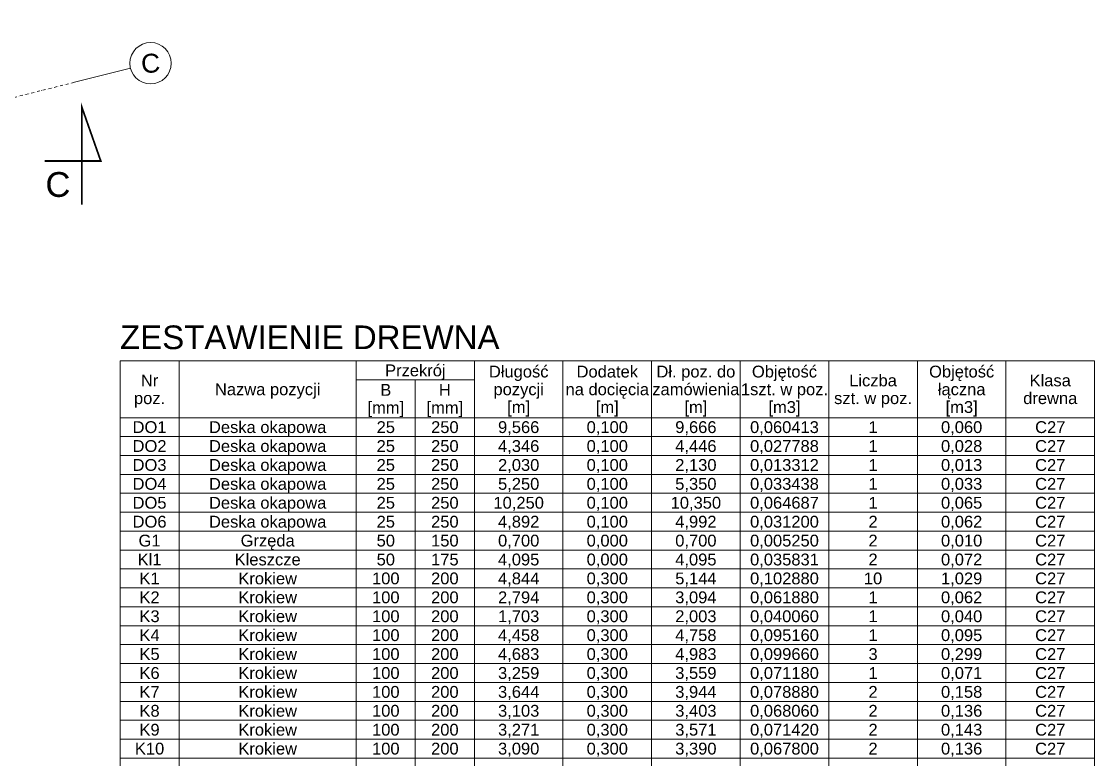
# Model space of a CAD drawing. Header units: millimetres. Extents: x 647 to 146539, y -131215 to 59.
# Drawn here: x 20285 to 29369, y -112697 to -106452 of the extents above; entities that cross this region are included whole.
import ezdxf
from ezdxf.enums import TextEntityAlignment as Align

# ---------------------------------------------------------------- set-up
doc = ezdxf.new("R2010")
doc.units = ezdxf.units.MM
doc.linetypes.add('DASHDOT', pattern=[1, 0.5, -0.25, 0, -0.25])
doc.layers.get('Defpoints').update_dxf_attribs({"color": 2, "lineweight": 50})
for name, color, linetype, lineweight in [('e-cad_cienkie', 4, 'Continuous', 9), ('e-cad_opisy', 2, 'Continuous', 18), ('G-Bloki', 221, 'Continuous', 5), ('G-Cienka', 4, 'Continuous', 9), ('G-Opisy', 2, 'Continuous', 18), ('G-Osie', 6, 'DASHDOT', 9), ('G-Wymiary', 4, 'Continuous', 9)]:
    doc.layers.add(name, color=color, linetype=linetype, lineweight=lineweight)
doc.styles.add('Arial-GG', font='arial.ttf')
doc.styles.add('e-cad_1', font='arial.ttf')
doc.dimstyles.new('W-1 do 50-GG mm', dxfattribs={"dimscale": 50, "dimtxt": 2, "dimasz": 1.8, "dimexe": 1.5, "dimexo": 0, "dimgap": 0.6, "dimtad": 1, "dimdec": 1, "dimrnd": 1, "dimtxsty": 'Arial-GG', "dimblk": 'OBLIQUE', "dimcen": 0, "dimdle": 1, "dimclrd": 4, "dimclre": 4, "dimclrt": 7, "dimadec": 1, "dimazin": 0, "dimtfac": 1, "dimtdec": 1, "dimtix": 1, "dimtmove": 0, "dimatfit": 2, "dimfxl": 1.5, "dimfxlon": 1, "dimlwd": -1, "dimlwe": -1, "dimarcsym": 0})

# ---------------------------------------------------------------- blocks, each defined once
blk = doc.blocks.new('*U123')
at = {"layer": 'G-Cienka', "ltscale": 0.8}
blk.add_lwpolyline([(475.6, 118.9), (0, 0)], dxfattribs=at)
blk.add_circle((645.4, 161.3), 175, dxfattribs=at)
at = {"layer": 'G-Opisy', "ltscale": 0.8, "style": 'Arial-GG'}
blk.add_attdef('OS', text='', height=160, rotation=3.33716, dxfattribs=at).set_placement((645.4, 161.3), align=Align.MIDDLE_CENTER)
blk = doc.blocks.new('_Oblique')
at = {"color": 0, "linetype": 'ByBlock', "lineweight": -2}
blk.add_line((-0.5, -0.5), (0.5, 0.5), dxfattribs=at)
blk = doc.blocks.new('*D417')
at = {"layer": 'Defpoints', "color": 0, "ltscale": 2, "transparency": 16777216}
for p in [(11007.5, -100673.1), (20732.5, -106966.9), (10720.7, -109633.3), (9282.5, -109829.4), (11007.5, -111270.5)]:
    blk.add_point(p, dxfattribs=at)
at = {"layer": 'G-Wymiary', "color": 4, "ltscale": 2, "transparency": 16777216}
blk.add_arc((11007.5, -109398.1), 370.9, 194.03624, 270, dxfattribs=at)
at = {"layer": 'G-Wymiary', "color": 4, "ltscale": 2, "transparency": 16777216, "xscale": 90, "yscale": 90, "zscale": 90, "rotation": 104.0362434679265}
blk.add_blockref('_Oblique', (10647.7, -109488.1), dxfattribs=at)
at = {"layer": 'G-Wymiary', "color": 4, "ltscale": 2, "transparency": 16777216, "xscale": 90, "yscale": 90, "zscale": 90}
blk.add_blockref('_Oblique', (11007.5, -109769), dxfattribs=at)
at = {"layer": 'G-Wymiary', "color": 7, "ltscale": 2, "transparency": 16777216, "insert": (10834.7, -109619.4), "char_height": 100, "attachment_point": 5, "rotation": 322.01812, "style": 'Arial-GG'}
blk.add_mtext('76,0°', dxfattribs=at)
blk = doc.blocks.new('*D418')
at = {"layer": 'Defpoints', "color": 0, "ltscale": 2, "transparency": 16777216}
for p in [(19007.5, -100673.1), (20732.5, -106966.9), (18424.9, -107875.9), (9282.5, -109829.4), (19007.5, -111270.5)]:
    blk.add_point(p, dxfattribs=at)
at = {"layer": 'G-Wymiary', "color": 4, "ltscale": 2, "transparency": 16777216}
blk.add_arc((19007.5, -107398.1), 753.4, 194.03624, 270, dxfattribs=at)
at = {"layer": 'G-Wymiary', "color": 4, "ltscale": 2, "transparency": 16777216, "xscale": 90, "yscale": 90, "zscale": 90}
for p, rotation in [((18276.5, -107580.9), 104.0362434679266), ((19007.5, -108151.6), 359.9999999999999)]:
    blk.add_blockref('_Oblique', p, dxfattribs=dict(at, rotation=rotation))
at = {"layer": 'G-Wymiary', "color": 7, "ltscale": 2, "transparency": 16777216, "insert": (18599.2, -107921), "char_height": 100, "attachment_point": 5, "rotation": 322.01812, "style": 'Arial-GG'}
blk.add_mtext('76,0°', dxfattribs=at)
blk = doc.blocks.new('*U116')
at = {"layer": 'G-Opisy', "const_width": 15}
blk.add_lwpolyline([(0, -369.1), (0, 456.7), (160.8, 0), (-313, 0)], dxfattribs=at)
at = {"layer": 'G-Opisy', "style": 'Arial-GG'}
blk.add_attdef('OZNACZENIE_PRZEKROJU', text='', height=210, dxfattribs=at).set_placement((-201.9, -198.3, -15), align=Align.MIDDLE_CENTER)

msp = doc.modelspace()

# ---------------------------------------------------------------- linework, layer by layer
at = {"layer": 'e-cad_cienkie', "ltscale": 2}
for points in [[(21119.16, -109804.23), (21619.16, -109804.23), (21619.16, -109324.23), (21119.16, -109324.23)], [(21619.16, -109804.23), (23119.16, -109804.23), (23119.16, -109324.23), (21619.16, -109324.23)], [(23119.16, -109484.23), (24119.16, -109484.23), (24119.16, -109324.23), (23119.16, -109324.23)], [(24119.16, -109804.23), (24869.16, -109804.23), (24869.16, -109324.23), (24119.16, -109324.23)], [(24869.16, -109804.23), (25619.16, -109804.23), (25619.16, -109324.23), (24869.16, -109324.23)], [(25619.16, -109804.23), (26369.16, -109804.23), (26369.16, -109324.23), (25619.16, -109324.23)], [(26369.16, -109804.23), (27119.16, -109804.23), (27119.16, -109324.23), (26369.16, -109324.23)], [(27119.16, -109804.23), (27869.16, -109804.23), (27869.16, -109324.23), (27119.16, -109324.23)], [(27869.16, -109804.23), (28619.16, -109804.23), (28619.16, -109324.23), (27869.16, -109324.23)], [(28619.16, -109804.23), (29369.16, -109804.23), (29369.16, -109324.23), (28619.16, -109324.23)], [(23119.16, -109804.23), (23619.16, -109804.23), (23619.16, -109484.23), (23119.16, -109484.23)], [(23619.16, -109804.23), (24119.16, -109804.23), (24119.16, -109484.23), (23619.16, -109484.23)], [(21119.16, -109964.23), (21619.16, -109964.23), (21619.16, -109804.23), (21119.16, -109804.23)], [(21619.16, -109964.23), (23119.16, -109964.23), (23119.16, -109804.23), (21619.16, -109804.23)], [(23119.16, -109964.23), (23619.16, -109964.23), (23619.16, -109804.23), (23119.16, -109804.23)], [(23619.16, -109964.23), (24119.16, -109964.23), (24119.16, -109804.23), (23619.16, -109804.23)], [(24119.16, -109964.23), (24869.16, -109964.23), (24869.16, -109804.23), (24119.16, -109804.23)], [(24869.16, -109964.23), (25619.16, -109964.23), (25619.16, -109804.23), (24869.16, -109804.23)], [(25619.16, -109964.23), (26369.16, -109964.23), (26369.16, -109804.23), (25619.16, -109804.23)], [(26369.16, -109964.23), (27119.16, -109964.23), (27119.16, -109804.23), (26369.16, -109804.23)], [(27119.16, -109964.23), (27869.16, -109964.23), (27869.16, -109804.23), (27119.16, -109804.23)], [(27869.16, -109964.23), (28619.16, -109964.23), (28619.16, -109804.23), (27869.16, -109804.23)], [(28619.16, -109964.23), (29369.16, -109964.23), (29369.16, -109804.23), (28619.16, -109804.23)], [(21119.16, -110124.23), (21619.16, -110124.23), (21619.16, -109964.23), (21119.16, -109964.23)], [(21619.16, -110124.23), (23119.16, -110124.23), (23119.16, -109964.23), (21619.16, -109964.23)], [(23119.16, -110124.23), (23619.16, -110124.23), (23619.16, -109964.23), (23119.16, -109964.23)], [(23619.16, -110124.23), (24119.16, -110124.23), (24119.16, -109964.23), (23619.16, -109964.23)], [(24119.16, -110124.23), (24869.16, -110124.23), (24869.16, -109964.23), (24119.16, -109964.23)], [(24869.16, -110124.23), (25619.16, -110124.23), (25619.16, -109964.23), (24869.16, -109964.23)], [(25619.16, -110124.23), (26369.16, -110124.23), (26369.16, -109964.23), (25619.16, -109964.23)], [(26369.16, -110124.23), (27119.16, -110124.23), (27119.16, -109964.23), (26369.16, -109964.23)], [(27119.16, -110124.23), (27869.16, -110124.23), (27869.16, -109964.23), (27119.16, -109964.23)], [(27869.16, -110124.23), (28619.16, -110124.23), (28619.16, -109964.23), (27869.16, -109964.23)], [(28619.16, -110124.23), (29369.16, -110124.23), (29369.16, -109964.23), (28619.16, -109964.23)], [(21119.16, -110284.23), (21619.16, -110284.23), (21619.16, -110124.23), (21119.16, -110124.23)], [(21619.16, -110284.23), (23119.16, -110284.23), (23119.16, -110124.23), (21619.16, -110124.23)], [(23119.16, -110284.23), (23619.16, -110284.23), (23619.16, -110124.23), (23119.16, -110124.23)], [(23619.16, -110284.23), (24119.16, -110284.23), (24119.16, -110124.23), (23619.16, -110124.23)], [(24119.16, -110284.23), (24869.16, -110284.23), (24869.16, -110124.23), (24119.16, -110124.23)], [(24869.16, -110284.23), (25619.16, -110284.23), (25619.16, -110124.23), (24869.16, -110124.23)], [(25619.16, -110284.23), (26369.16, -110284.23), (26369.16, -110124.23), (25619.16, -110124.23)], [(26369.16, -110284.23), (27119.16, -110284.23), (27119.16, -110124.23), (26369.16, -110124.23)], [(27119.16, -110284.23), (27869.16, -110284.23), (27869.16, -110124.23), (27119.16, -110124.23)], [(27869.16, -110284.23), (28619.16, -110284.23), (28619.16, -110124.23), (27869.16, -110124.23)], [(28619.16, -110284.23), (29369.16, -110284.23), (29369.16, -110124.23), (28619.16, -110124.23)], [(21119.16, -110444.23), (21619.16, -110444.23), (21619.16, -110284.23), (21119.16, -110284.23)], [(21619.16, -110444.23), (23119.16, -110444.23), (23119.16, -110284.23), (21619.16, -110284.23)], [(23119.16, -110444.23), (23619.16, -110444.23), (23619.16, -110284.23), (23119.16, -110284.23)], [(23619.16, -110444.23), (24119.16, -110444.23), (24119.16, -110284.23), (23619.16, -110284.23)], [(24119.16, -110444.23), (24869.16, -110444.23), (24869.16, -110284.23), (24119.16, -110284.23)], [(24869.16, -110444.23), (25619.16, -110444.23), (25619.16, -110284.23), (24869.16, -110284.23)], [(25619.16, -110444.23), (26369.16, -110444.23), (26369.16, -110284.23), (25619.16, -110284.23)], [(26369.16, -110444.23), (27119.16, -110444.23), (27119.16, -110284.23), (26369.16, -110284.23)], [(27119.16, -110444.23), (27869.16, -110444.23), (27869.16, -110284.23), (27119.16, -110284.23)], [(27869.16, -110444.23), (28619.16, -110444.23), (28619.16, -110284.23), (27869.16, -110284.23)], [(28619.16, -110444.23), (29369.16, -110444.23), (29369.16, -110284.23), (28619.16, -110284.23)], [(21119.16, -110604.23), (21619.16, -110604.23), (21619.16, -110444.23), (21119.16, -110444.23)], [(21619.16, -110604.23), (23119.16, -110604.23), (23119.16, -110444.23), (21619.16, -110444.23)], [(23119.16, -110604.23), (23619.16, -110604.23), (23619.16, -110444.23), (23119.16, -110444.23)], [(23619.16, -110604.23), (24119.16, -110604.23), (24119.16, -110444.23), (23619.16, -110444.23)], [(24119.16, -110604.23), (24869.16, -110604.23), (24869.16, -110444.23), (24119.16, -110444.23)], [(24869.16, -110604.23), (25619.16, -110604.23), (25619.16, -110444.23), (24869.16, -110444.23)], [(25619.16, -110604.23), (26369.16, -110604.23), (26369.16, -110444.23), (25619.16, -110444.23)], [(26369.16, -110604.23), (27119.16, -110604.23), (27119.16, -110444.23), (26369.16, -110444.23)], [(27119.16, -110604.23), (27869.16, -110604.23), (27869.16, -110444.23), (27119.16, -110444.23)], [(27869.16, -110604.23), (28619.16, -110604.23), (28619.16, -110444.23), (27869.16, -110444.23)], [(28619.16, -110604.23), (29369.16, -110604.23), (29369.16, -110444.23), (28619.16, -110444.23)], [(21119.16, -110764.23), (21619.16, -110764.23), (21619.16, -110604.23), (21119.16, -110604.23)], [(21619.16, -110764.23), (23119.16, -110764.23), (23119.16, -110604.23), (21619.16, -110604.23)], [(23119.16, -110764.23), (23619.16, -110764.23), (23619.16, -110604.23), (23119.16, -110604.23)], [(23619.16, -110764.23), (24119.16, -110764.23), (24119.16, -110604.23), (23619.16, -110604.23)], [(24119.16, -110764.23), (24869.16, -110764.23), (24869.16, -110604.23), (24119.16, -110604.23)], [(24869.16, -110764.23), (25619.16, -110764.23), (25619.16, -110604.23), (24869.16, -110604.23)], [(25619.16, -110764.23), (26369.16, -110764.23), (26369.16, -110604.23), (25619.16, -110604.23)], [(26369.16, -110764.23), (27119.16, -110764.23), (27119.16, -110604.23), (26369.16, -110604.23)], [(27119.16, -110764.23), (27869.16, -110764.23), (27869.16, -110604.23), (27119.16, -110604.23)], [(27869.16, -110764.23), (28619.16, -110764.23), (28619.16, -110604.23), (27869.16, -110604.23)], [(28619.16, -110764.23), (29369.16, -110764.23), (29369.16, -110604.23), (28619.16, -110604.23)], [(21119.16, -110924.23), (21619.16, -110924.23), (21619.16, -110764.23), (21119.16, -110764.23)], [(21619.16, -110924.23), (23119.16, -110924.23), (23119.16, -110764.23), (21619.16, -110764.23)], [(23119.16, -110924.23), (23619.16, -110924.23), (23619.16, -110764.23), (23119.16, -110764.23)], [(23619.16, -110924.23), (24119.16, -110924.23), (24119.16, -110764.23), (23619.16, -110764.23)], [(24119.16, -110924.23), (24869.16, -110924.23), (24869.16, -110764.23), (24119.16, -110764.23)], [(24869.16, -110924.23), (25619.16, -110924.23), (25619.16, -110764.23), (24869.16, -110764.23)], [(25619.16, -110924.23), (26369.16, -110924.23), (26369.16, -110764.23), (25619.16, -110764.23)], [(26369.16, -110924.23), (27119.16, -110924.23), (27119.16, -110764.23), (26369.16, -110764.23)], [(27119.16, -110924.23), (27869.16, -110924.23), (27869.16, -110764.23), (27119.16, -110764.23)], [(27869.16, -110924.23), (28619.16, -110924.23), (28619.16, -110764.23), (27869.16, -110764.23)], [(28619.16, -110924.23), (29369.16, -110924.23), (29369.16, -110764.23), (28619.16, -110764.23)], [(21119.16, -111084.23), (21619.16, -111084.23), (21619.16, -110924.23), (21119.16, -110924.23)], [(21619.16, -111084.23), (23119.16, -111084.23), (23119.16, -110924.23), (21619.16, -110924.23)], [(23119.16, -111084.23), (23619.16, -111084.23), (23619.16, -110924.23), (23119.16, -110924.23)], [(23619.16, -111084.23), (24119.16, -111084.23), (24119.16, -110924.23), (23619.16, -110924.23)], [(24119.16, -111084.23), (24869.16, -111084.23), (24869.16, -110924.23), (24119.16, -110924.23)], [(24869.16, -111084.23), (25619.16, -111084.23), (25619.16, -110924.23), (24869.16, -110924.23)], [(25619.16, -111084.23), (26369.16, -111084.23), (26369.16, -110924.23), (25619.16, -110924.23)], [(26369.16, -111084.23), (27119.16, -111084.23), (27119.16, -110924.23), (26369.16, -110924.23)], [(27119.16, -111084.23), (27869.16, -111084.23), (27869.16, -110924.23), (27119.16, -110924.23)], [(27869.16, -111084.23), (28619.16, -111084.23), (28619.16, -110924.23), (27869.16, -110924.23)], [(28619.16, -111084.23), (29369.16, -111084.23), (29369.16, -110924.23), (28619.16, -110924.23)], [(21119.16, -111244.23), (21619.16, -111244.23), (21619.16, -111084.23), (21119.16, -111084.23)], [(21619.16, -111244.23), (23119.16, -111244.23), (23119.16, -111084.23), (21619.16, -111084.23)], [(23119.16, -111244.23), (23619.16, -111244.23), (23619.16, -111084.23), (23119.16, -111084.23)], [(23619.16, -111244.23), (24119.16, -111244.23), (24119.16, -111084.23), (23619.16, -111084.23)], [(24119.16, -111244.23), (24869.16, -111244.23), (24869.16, -111084.23), (24119.16, -111084.23)], [(24869.16, -111244.23), (25619.16, -111244.23), (25619.16, -111084.23), (24869.16, -111084.23)], [(25619.16, -111244.23), (26369.16, -111244.23), (26369.16, -111084.23), (25619.16, -111084.23)], [(26369.16, -111244.23), (27119.16, -111244.23), (27119.16, -111084.23), (26369.16, -111084.23)], [(27119.16, -111244.23), (27869.16, -111244.23), (27869.16, -111084.23), (27119.16, -111084.23)], [(27869.16, -111244.23), (28619.16, -111244.23), (28619.16, -111084.23), (27869.16, -111084.23)], [(28619.16, -111244.23), (29369.16, -111244.23), (29369.16, -111084.23), (28619.16, -111084.23)], [(21119.16, -111404.23), (21619.16, -111404.23), (21619.16, -111244.23), (21119.16, -111244.23)], [(21619.16, -111404.23), (23119.16, -111404.23), (23119.16, -111244.23), (21619.16, -111244.23)], [(23119.16, -111404.23), (23619.16, -111404.23), (23619.16, -111244.23), (23119.16, -111244.23)], [(23619.16, -111404.23), (24119.16, -111404.23), (24119.16, -111244.23), (23619.16, -111244.23)], [(24119.16, -111404.23), (24869.16, -111404.23), (24869.16, -111244.23), (24119.16, -111244.23)], [(24869.16, -111404.23), (25619.16, -111404.23), (25619.16, -111244.23), (24869.16, -111244.23)], [(25619.16, -111404.23), (26369.16, -111404.23), (26369.16, -111244.23), (25619.16, -111244.23)], [(26369.16, -111404.23), (27119.16, -111404.23), (27119.16, -111244.23), (26369.16, -111244.23)], [(27119.16, -111404.23), (27869.16, -111404.23), (27869.16, -111244.23), (27119.16, -111244.23)], [(27869.16, -111404.23), (28619.16, -111404.23), (28619.16, -111244.23), (27869.16, -111244.23)], [(28619.16, -111404.23), (29369.16, -111404.23), (29369.16, -111244.23), (28619.16, -111244.23)], [(21119.16, -111564.23), (21619.16, -111564.23), (21619.16, -111404.23), (21119.16, -111404.23)], [(21619.16, -111564.23), (23119.16, -111564.23), (23119.16, -111404.23), (21619.16, -111404.23)], [(23119.16, -111564.23), (23619.16, -111564.23), (23619.16, -111404.23), (23119.16, -111404.23)], [(23619.16, -111564.23), (24119.16, -111564.23), (24119.16, -111404.23), (23619.16, -111404.23)], [(24119.16, -111564.23), (24869.16, -111564.23), (24869.16, -111404.23), (24119.16, -111404.23)], [(24869.16, -111564.23), (25619.16, -111564.23), (25619.16, -111404.23), (24869.16, -111404.23)], [(25619.16, -111564.23), (26369.16, -111564.23), (26369.16, -111404.23), (25619.16, -111404.23)], [(26369.16, -111564.23), (27119.16, -111564.23), (27119.16, -111404.23), (26369.16, -111404.23)], [(27119.16, -111564.23), (27869.16, -111564.23), (27869.16, -111404.23), (27119.16, -111404.23)], [(27869.16, -111564.23), (28619.16, -111564.23), (28619.16, -111404.23), (27869.16, -111404.23)], [(28619.16, -111564.23), (29369.16, -111564.23), (29369.16, -111404.23), (28619.16, -111404.23)], [(21119.16, -111724.23), (21619.16, -111724.23), (21619.16, -111564.23), (21119.16, -111564.23)], [(21619.16, -111724.23), (23119.16, -111724.23), (23119.16, -111564.23), (21619.16, -111564.23)], [(23119.16, -111724.23), (23619.16, -111724.23), (23619.16, -111564.23), (23119.16, -111564.23)], [(23619.16, -111724.23), (24119.16, -111724.23), (24119.16, -111564.23), (23619.16, -111564.23)], [(24119.16, -111724.23), (24869.16, -111724.23), (24869.16, -111564.23), (24119.16, -111564.23)], [(24869.16, -111724.23), (25619.16, -111724.23), (25619.16, -111564.23), (24869.16, -111564.23)], [(25619.16, -111724.23), (26369.16, -111724.23), (26369.16, -111564.23), (25619.16, -111564.23)], [(26369.16, -111724.23), (27119.16, -111724.23), (27119.16, -111564.23), (26369.16, -111564.23)], [(27119.16, -111724.23), (27869.16, -111724.23), (27869.16, -111564.23), (27119.16, -111564.23)], [(27869.16, -111724.23), (28619.16, -111724.23), (28619.16, -111564.23), (27869.16, -111564.23)], [(28619.16, -111724.23), (29369.16, -111724.23), (29369.16, -111564.23), (28619.16, -111564.23)], [(21119.16, -111884.23), (21619.16, -111884.23), (21619.16, -111724.23), (21119.16, -111724.23)], [(21619.16, -111884.23), (23119.16, -111884.23), (23119.16, -111724.23), (21619.16, -111724.23)], [(23119.16, -111884.23), (23619.16, -111884.23), (23619.16, -111724.23), (23119.16, -111724.23)], [(23619.16, -111884.23), (24119.16, -111884.23), (24119.16, -111724.23), (23619.16, -111724.23)], [(24119.16, -111884.23), (24869.16, -111884.23), (24869.16, -111724.23), (24119.16, -111724.23)], [(24869.16, -111884.23), (25619.16, -111884.23), (25619.16, -111724.23), (24869.16, -111724.23)], [(25619.16, -111884.23), (26369.16, -111884.23), (26369.16, -111724.23), (25619.16, -111724.23)], [(26369.16, -111884.23), (27119.16, -111884.23), (27119.16, -111724.23), (26369.16, -111724.23)], [(27119.16, -111884.23), (27869.16, -111884.23), (27869.16, -111724.23), (27119.16, -111724.23)], [(27869.16, -111884.23), (28619.16, -111884.23), (28619.16, -111724.23), (27869.16, -111724.23)], [(28619.16, -111884.23), (29369.16, -111884.23), (29369.16, -111724.23), (28619.16, -111724.23)], [(21119.16, -112044.23), (21619.16, -112044.23), (21619.16, -111884.23), (21119.16, -111884.23)], [(21619.16, -112044.23), (23119.16, -112044.23), (23119.16, -111884.23), (21619.16, -111884.23)], [(23119.16, -112044.23), (23619.16, -112044.23), (23619.16, -111884.23), (23119.16, -111884.23)], [(23619.16, -112044.23), (24119.16, -112044.23), (24119.16, -111884.23), (23619.16, -111884.23)], [(24119.16, -112044.23), (24869.16, -112044.23), (24869.16, -111884.23), (24119.16, -111884.23)], [(24869.16, -112044.23), (25619.16, -112044.23), (25619.16, -111884.23), (24869.16, -111884.23)], [(25619.16, -112044.23), (26369.16, -112044.23), (26369.16, -111884.23), (25619.16, -111884.23)], [(26369.16, -112044.23), (27119.16, -112044.23), (27119.16, -111884.23), (26369.16, -111884.23)], [(27119.16, -112044.23), (27869.16, -112044.23), (27869.16, -111884.23), (27119.16, -111884.23)], [(27869.16, -112044.23), (28619.16, -112044.23), (28619.16, -111884.23), (27869.16, -111884.23)], [(28619.16, -112044.23), (29369.16, -112044.23), (29369.16, -111884.23), (28619.16, -111884.23)], [(21119.16, -112204.23), (21619.16, -112204.23), (21619.16, -112044.23), (21119.16, -112044.23)], [(21619.16, -112204.23), (23119.16, -112204.23), (23119.16, -112044.23), (21619.16, -112044.23)], [(23119.16, -112204.23), (23619.16, -112204.23), (23619.16, -112044.23), (23119.16, -112044.23)], [(23619.16, -112204.23), (24119.16, -112204.23), (24119.16, -112044.23), (23619.16, -112044.23)], [(24119.16, -112204.23), (24869.16, -112204.23), (24869.16, -112044.23), (24119.16, -112044.23)], [(24869.16, -112204.23), (25619.16, -112204.23), (25619.16, -112044.23), (24869.16, -112044.23)], [(25619.16, -112204.23), (26369.16, -112204.23), (26369.16, -112044.23), (25619.16, -112044.23)], [(26369.16, -112204.23), (27119.16, -112204.23), (27119.16, -112044.23), (26369.16, -112044.23)], [(27119.16, -112204.23), (27869.16, -112204.23), (27869.16, -112044.23), (27119.16, -112044.23)], [(27869.16, -112204.23), (28619.16, -112204.23), (28619.16, -112044.23), (27869.16, -112044.23)], [(28619.16, -112204.23), (29369.16, -112204.23), (29369.16, -112044.23), (28619.16, -112044.23)], [(21119.16, -112364.23), (21619.16, -112364.23), (21619.16, -112204.23), (21119.16, -112204.23)], [(21619.16, -112364.23), (23119.16, -112364.23), (23119.16, -112204.23), (21619.16, -112204.23)], [(23119.16, -112364.23), (23619.16, -112364.23), (23619.16, -112204.23), (23119.16, -112204.23)], [(23619.16, -112364.23), (24119.16, -112364.23), (24119.16, -112204.23), (23619.16, -112204.23)], [(24119.16, -112364.23), (24869.16, -112364.23), (24869.16, -112204.23), (24119.16, -112204.23)], [(24869.16, -112364.23), (25619.16, -112364.23), (25619.16, -112204.23), (24869.16, -112204.23)], [(25619.16, -112364.23), (26369.16, -112364.23), (26369.16, -112204.23), (25619.16, -112204.23)], [(26369.16, -112364.23), (27119.16, -112364.23), (27119.16, -112204.23), (26369.16, -112204.23)], [(27119.16, -112364.23), (27869.16, -112364.23), (27869.16, -112204.23), (27119.16, -112204.23)], [(27869.16, -112364.23), (28619.16, -112364.23), (28619.16, -112204.23), (27869.16, -112204.23)], [(28619.16, -112364.23), (29369.16, -112364.23), (29369.16, -112204.23), (28619.16, -112204.23)], [(21119.16, -112524.23), (21619.16, -112524.23), (21619.16, -112364.23), (21119.16, -112364.23)], [(21619.16, -112524.23), (23119.16, -112524.23), (23119.16, -112364.23), (21619.16, -112364.23)], [(23119.16, -112524.23), (23619.16, -112524.23), (23619.16, -112364.23), (23119.16, -112364.23)], [(23619.16, -112524.23), (24119.16, -112524.23), (24119.16, -112364.23), (23619.16, -112364.23)], [(24119.16, -112524.23), (24869.16, -112524.23), (24869.16, -112364.23), (24119.16, -112364.23)], [(24869.16, -112524.23), (25619.16, -112524.23), (25619.16, -112364.23), (24869.16, -112364.23)], [(25619.16, -112524.23), (26369.16, -112524.23), (26369.16, -112364.23), (25619.16, -112364.23)], [(26369.16, -112524.23), (27119.16, -112524.23), (27119.16, -112364.23), (26369.16, -112364.23)], [(27119.16, -112524.23), (27869.16, -112524.23), (27869.16, -112364.23), (27119.16, -112364.23)], [(27869.16, -112524.23), (28619.16, -112524.23), (28619.16, -112364.23), (27869.16, -112364.23)], [(28619.16, -112524.23), (29369.16, -112524.23), (29369.16, -112364.23), (28619.16, -112364.23)], [(21119.16, -112684.23), (21619.16, -112684.23), (21619.16, -112524.23), (21119.16, -112524.23)], [(21619.16, -112684.23), (23119.16, -112684.23), (23119.16, -112524.23), (21619.16, -112524.23)], [(23119.16, -112684.23), (23619.16, -112684.23), (23619.16, -112524.23), (23119.16, -112524.23)], [(23619.16, -112684.23), (24119.16, -112684.23), (24119.16, -112524.23), (23619.16, -112524.23)], [(24119.16, -112684.23), (24869.16, -112684.23), (24869.16, -112524.23), (24119.16, -112524.23)], [(24869.16, -112684.23), (25619.16, -112684.23), (25619.16, -112524.23), (24869.16, -112524.23)], [(25619.16, -112684.23), (26369.16, -112684.23), (26369.16, -112524.23), (25619.16, -112524.23)], [(26369.16, -112684.23), (27119.16, -112684.23), (27119.16, -112524.23), (26369.16, -112524.23)], [(27119.16, -112684.23), (27869.16, -112684.23), (27869.16, -112524.23), (27119.16, -112524.23)], [(27869.16, -112684.23), (28619.16, -112684.23), (28619.16, -112524.23), (27869.16, -112524.23)], [(28619.16, -112684.23), (29369.16, -112684.23), (29369.16, -112524.23), (28619.16, -112524.23)], [(21119.16, -112844.23), (21619.16, -112844.23), (21619.16, -112684.23), (21119.16, -112684.23)], [(21619.16, -112844.23), (23119.16, -112844.23), (23119.16, -112684.23), (21619.16, -112684.23)], [(23119.16, -112844.23), (23619.16, -112844.23), (23619.16, -112684.23), (23119.16, -112684.23)], [(23619.16, -112844.23), (24119.16, -112844.23), (24119.16, -112684.23), (23619.16, -112684.23)], [(24119.16, -112844.23), (24869.16, -112844.23), (24869.16, -112684.23), (24119.16, -112684.23)], [(24869.16, -112844.23), (25619.16, -112844.23), (25619.16, -112684.23), (24869.16, -112684.23)], [(25619.16, -112844.23), (26369.16, -112844.23), (26369.16, -112684.23), (25619.16, -112684.23)], [(26369.16, -112844.23), (27119.16, -112844.23), (27119.16, -112684.23), (26369.16, -112684.23)], [(27119.16, -112844.23), (27869.16, -112844.23), (27869.16, -112684.23), (27119.16, -112684.23)], [(27869.16, -112844.23), (28619.16, -112844.23), (28619.16, -112684.23), (27869.16, -112684.23)], [(28619.16, -112844.23), (29369.16, -112844.23), (29369.16, -112684.23), (28619.16, -112684.23)]]:
    msp.add_lwpolyline(points, close=True, dxfattribs=at)
at = {"layer": 'G-Osie', "ltscale": 50}
msp.add_line((20732.47, -106966.89), (9282.47, -109829.39), dxfattribs=at)

# ---------------------------------------------------------------- block references
at = {"layer": 'G-Bloki', "ltscale": 2}
for name, p, values in [('*U123', (20732.47, -106966.89), {'OS': 'C'}), ('*U116', (20795.5, -107633.02), {'OZNACZENIE_PRZEKROJU': 'C'})]:
    msp.add_blockref(name, p, dxfattribs=at).add_auto_attribs(values)

# ---------------------------------------------------------------- texts
at = {"layer": 'e-cad_opisy', "ltscale": 2, "style": 'e-cad_1'}
msp.add_text('ZESTAWIENIE DREWNA', height=200, dxfattribs=at).set_placement((21119.16, -109224.23))
for s, p in [('Przekrój', (23619.16, -109454.23)), ('Długość', (24494.16, -109464.23)), ('Dodatek', (25244.16, -109464.23)), ('Dł. poz. do', (25994.16, -109464.23)), ('Objętość', (26744.16, -109464.23)), ('Objętość', (28244.16, -109464.23)), ('Nr', (21369.16, -109539.23)), ('Liczba', (27494.16, -109539.23)), ('Klasa', (28994.16, -109539.23)), ('Nazwa pozycji', (22369.16, -109614.23)), ('B', (23369.16, -109619.23)), ('H', (23869.16, -109619.23)), ('pozycji', (24494.16, -109614.23)), ('na docięcia', (25244.16, -109614.23)), ('zamówienia', (25994.16, -109614.23)), ('1szt. w poz.', (26744.16, -109614.23)), ('łączna', (28244.16, -109614.23)), ('poz.', (21369.16, -109689.23)), ('szt. w poz.', (27494.16, -109689.23)), ('drewna', (28994.16, -109689.23)), ('[mm]', (23369.16, -109769.23)), ('[mm]', (23869.16, -109769.23)), ('[m]', (24494.16, -109764.23)), ('[m]', (25244.16, -109764.23)), ('[m]', (25994.16, -109764.23)), ('[m3]', (26744.16, -109764.23)), ('[m3]', (28244.16, -109764.23)), ('Deska okapowa', (22369.16, -109934.23)), ('DO1', (21369.16, -109934.23)), ('25', (23369.16, -109934.23)), ('250', (23869.16, -109934.23)), ('9,566', (24494.16, -109934.23)), ('0,100', (25244.16, -109934.23)), ('9,666', (25994.16, -109934.23)), ('0,060413', (26744.16, -109934.23)), ('1', (27494.16, -109934.23)), ('0,060', (28244.16, -109934.23)), ('C27', (28994.16, -109934.23)), ('DO2', (21369.16, -110094.23)), ('Deska okapowa', (22369.16, -110094.23)), ('25', (23369.16, -110094.23)), ('250', (23869.16, -110094.23)), ('4,346', (24494.16, -110094.23)), ('0,100', (25244.16, -110094.23)), ('4,446', (25994.16, -110094.23)), ('0,027788', (26744.16, -110094.23)), ('1', (27494.16, -110094.23)), ('0,028', (28244.16, -110094.23)), ('C27', (28994.16, -110094.23)), ('DO3', (21369.16, -110254.23)), ('Deska okapowa', (22369.16, -110254.23)), ('25', (23369.16, -110254.23)), ('250', (23869.16, -110254.23)), ('2,030', (24494.16, -110254.23)), ('0,100', (25244.16, -110254.23)), ('2,130', (25994.16, -110254.23)), ('0,013312', (26744.16, -110254.23)), ('1', (27494.16, -110254.23)), ('0,013', (28244.16, -110254.23)), ('C27', (28994.16, -110254.23)), ('DO4', (21369.16, -110414.23)), ('Deska okapowa', (22369.16, -110414.23)), ('25', (23369.16, -110414.23)), ('250', (23869.16, -110414.23)), ('5,250', (24494.16, -110414.23)), ('0,100', (25244.16, -110414.23)), ('5,350', (25994.16, -110414.23)), ('0,033438', (26744.16, -110414.23)), ('1', (27494.16, -110414.23)), ('0,033', (28244.16, -110414.23)), ('C27', (28994.16, -110414.23)), ('DO5', (21369.16, -110574.23)), ('Deska okapowa', (22369.16, -110574.23)), ('25', (23369.16, -110574.23)), ('250', (23869.16, -110574.23)), ('10,250', (24494.16, -110574.23)), ('0,100', (25244.16, -110574.23)), ('10,350', (25994.16, -110574.23)), ('0,064687', (26744.16, -110574.23)), ('1', (27494.16, -110574.23)), ('0,065', (28244.16, -110574.23)), ('C27', (28994.16, -110574.23)), ('DO6', (21369.16, -110734.23)), ('Deska okapowa', (22369.16, -110734.23)), ('25', (23369.16, -110734.23)), ('250', (23869.16, -110734.23)), ('4,892', (24494.16, -110734.23)), ('0,100', (25244.16, -110734.23)), ('4,992', (25994.16, -110734.23)), ('0,031200', (26744.16, -110734.23)), ('2', (27494.16, -110734.23)), ('0,062', (28244.16, -110734.23)), ('C27', (28994.16, -110734.23)), ('G1', (21369.16, -110894.23)), ('Grzęda', (22369.16, -110894.23)), ('50', (23369.16, -110894.23)), ('150', (23869.16, -110894.23)), ('0,700', (24494.16, -110894.23)), ('0,000', (25244.16, -110894.23)), ('0,700', (25994.16, -110894.23)), ('0,005250', (26744.16, -110894.23)), ('2', (27494.16, -110894.23)), ('0,010', (28244.16, -110894.23)), ('C27', (28994.16, -110894.23)), ('Kl1', (21369.16, -111054.23)), ('Kleszcze', (22369.16, -111054.23)), ('50', (23369.16, -111054.23)), ('175', (23869.16, -111054.23)), ('4,095', (24494.16, -111054.23)), ('0,000', (25244.16, -111054.23)), ('4,095', (25994.16, -111054.23)), ('0,035831', (26744.16, -111054.23)), ('2', (27494.16, -111054.23)), ('0,072', (28244.16, -111054.23)), ('C27', (28994.16, -111054.23)), ('K1', (21369.16, -111214.23)), ('Krokiew', (22369.16, -111214.23)), ('100', (23369.16, -111214.23)), ('200', (23869.16, -111214.23)), ('4,844', (24494.16, -111214.23)), ('0,300', (25244.16, -111214.23)), ('5,144', (25994.16, -111214.23)), ('0,102880', (26744.16, -111214.23)), ('10', (27494.16, -111214.23)), ('1,029', (28244.16, -111214.23)), ('C27', (28994.16, -111214.23)), ('K2', (21369.16, -111374.23)), ('Krokiew', (22369.16, -111374.23)), ('100', (23369.16, -111374.23)), ('200', (23869.16, -111374.23)), ('2,794', (24494.16, -111374.23)), ('0,300', (25244.16, -111374.23)), ('3,094', (25994.16, -111374.23)), ('0,061880', (26744.16, -111374.23)), ('1', (27494.16, -111374.23)), ('0,062', (28244.16, -111374.23)), ('C27', (28994.16, -111374.23)), ('K3', (21369.16, -111534.23)), ('Krokiew', (22369.16, -111534.23)), ('100', (23369.16, -111534.23)), ('200', (23869.16, -111534.23)), ('1,703', (24494.16, -111534.23)), ('0,300', (25244.16, -111534.23)), ('2,003', (25994.16, -111534.23)), ('0,040060', (26744.16, -111534.23)), ('1', (27494.16, -111534.23)), ('0,040', (28244.16, -111534.23)), ('C27', (28994.16, -111534.23)), ('K4', (21369.16, -111694.23)), ('Krokiew', (22369.16, -111694.23)), ('100', (23369.16, -111694.23)), ('200', (23869.16, -111694.23)), ('4,458', (24494.16, -111694.23)), ('0,300', (25244.16, -111694.23)), ('4,758', (25994.16, -111694.23)), ('0,095160', (26744.16, -111694.23)), ('1', (27494.16, -111694.23)), ('0,095', (28244.16, -111694.23)), ('C27', (28994.16, -111694.23)), ('K5', (21369.16, -111854.23)), ('Krokiew', (22369.16, -111854.23)), ('100', (23369.16, -111854.23)), ('200', (23869.16, -111854.23)), ('4,683', (24494.16, -111854.23)), ('0,300', (25244.16, -111854.23)), ('4,983', (25994.16, -111854.23)), ('0,099660', (26744.16, -111854.23)), ('3', (27494.16, -111854.23)), ('0,299', (28244.16, -111854.23)), ('C27', (28994.16, -111854.23)), ('K6', (21369.16, -112014.23)), ('Krokiew', (22369.16, -112014.23)), ('100', (23369.16, -112014.23)), ('200', (23869.16, -112014.23)), ('3,259', (24494.16, -112014.23)), ('0,300', (25244.16, -112014.23)), ('3,559', (25994.16, -112014.23)), ('0,071180', (26744.16, -112014.23)), ('1', (27494.16, -112014.23)), ('0,071', (28244.16, -112014.23)), ('C27', (28994.16, -112014.23)), ('K7', (21369.16, -112174.23)), ('Krokiew', (22369.16, -112174.23)), ('100', (23369.16, -112174.23)), ('200', (23869.16, -112174.23)), ('3,644', (24494.16, -112174.23)), ('0,300', (25244.16, -112174.23)), ('3,944', (25994.16, -112174.23)), ('0,078880', (26744.16, -112174.23)), ('2', (27494.16, -112174.23)), ('0,158', (28244.16, -112174.23)), ('C27', (28994.16, -112174.23)), ('K8', (21369.16, -112334.23)), ('Krokiew', (22369.16, -112334.23)), ('100', (23369.16, -112334.23)), ('200', (23869.16, -112334.23)), ('3,103', (24494.16, -112334.23)), ('0,300', (25244.16, -112334.23)), ('3,403', (25994.16, -112334.23)), ('0,068060', (26744.16, -112334.23)), ('2', (27494.16, -112334.23)), ('0,136', (28244.16, -112334.23)), ('C27', (28994.16, -112334.23)), ('K9', (21369.16, -112494.23)), ('Krokiew', (22369.16, -112494.23)), ('100', (23369.16, -112494.23)), ('200', (23869.16, -112494.23)), ('3,271', (24494.16, -112494.23)), ('0,300', (25244.16, -112494.23)), ('3,571', (25994.16, -112494.23)), ('0,071420', (26744.16, -112494.23)), ('2', (27494.16, -112494.23)), ('0,143', (28244.16, -112494.23)), ('C27', (28994.16, -112494.23)), ('K10', (21369.16, -112654.23)), ('Krokiew', (22369.16, -112654.23)), ('100', (23369.16, -112654.23)), ('200', (23869.16, -112654.23)), ('3,090', (24494.16, -112654.23)), ('0,300', (25244.16, -112654.23)), ('3,390', (25994.16, -112654.23)), ('0,067800', (26744.16, -112654.23)), ('2', (27494.16, -112654.23)), ('0,136', (28244.16, -112654.23)), ('C27', (28994.16, -112654.23))]:
    msp.add_text(s, height=100, dxfattribs=at).set_placement(p, align=Align.CENTER)

# ---------------------------------------------------------------- dimensions: what is measured, and where the dimension line sits
at = {"layer": 'G-Wymiary', "ltscale": 2}
for base, line1, line2, picture, middle in [((10720.73, -109633.32), ((11007.47, -111270.54), (11007.47, -100673.14)), ((20732.47, -106966.89), (9282.47, -109829.39)), '*D417', (10834.69, -109619.43)), ((18424.9, -107875.94), ((20732.47, -106966.89), (9282.47, -109829.39)), ((19007.47, -100673.14), (19007.47, -111270.54)), '*D418', (18599.24, -107920.99))]:
    dim = msp.add_angular_dim_2l(base=base, line1=line1, line2=line2, dimstyle='W-1 do 50-GG mm', dxfattribs=at)
    dim.commit()
    dim.dimension.update_dxf_attribs({"geometry": picture, "text_midpoint": middle})

doc.saveas('drawing.dxf')
